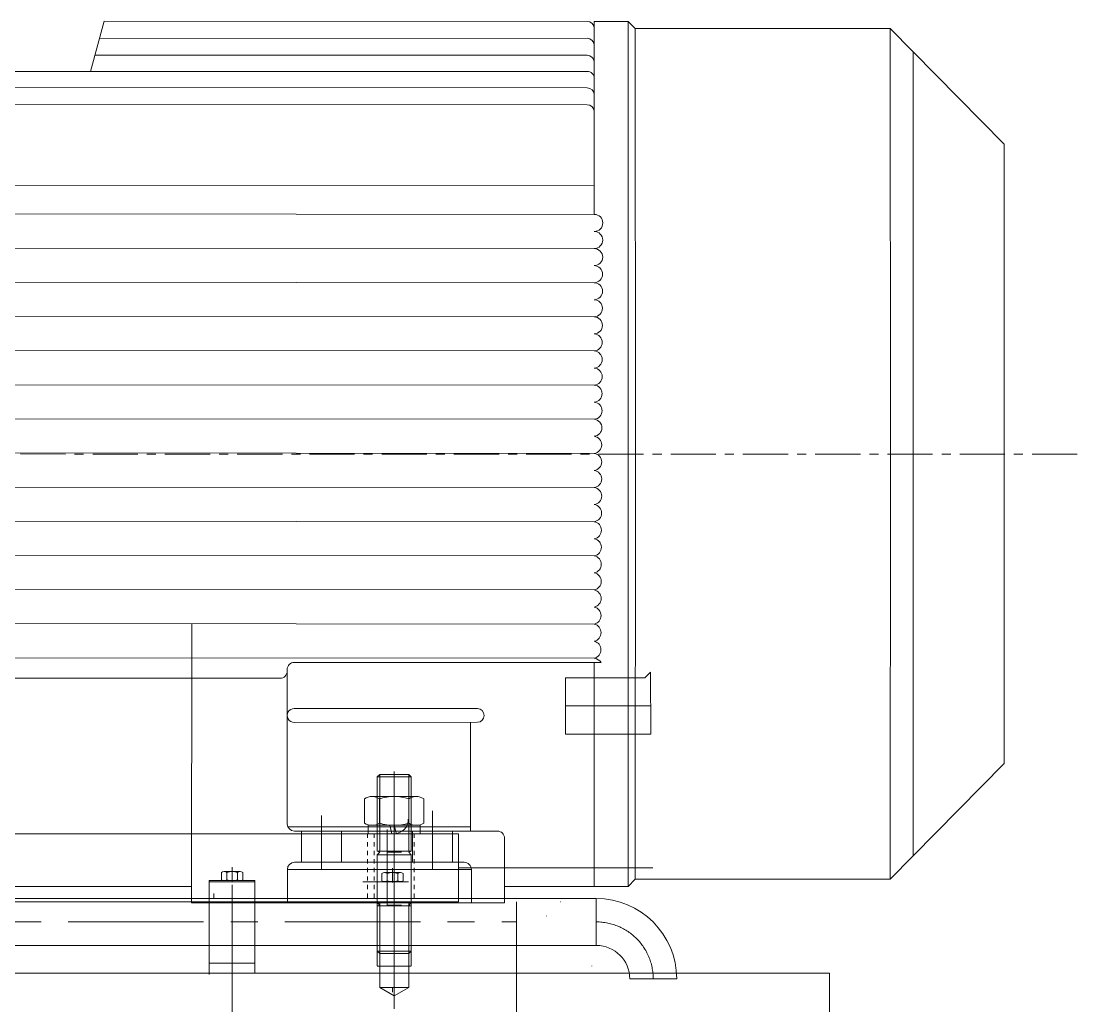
# Model space of a CAD drawing. Header units: inches. Extents: x 0 to 22015, y 0 to 16774.
# Drawn here: x 11960 to 12704, y 11271 to 11963 of the extents above; entities that cross this region are included whole.
import ezdxf

# ---------------------------------------------------------------- set-up
doc = ezdxf.new("R2010")
doc.units = ezdxf.units.IN
doc.header["$MEASUREMENT"] = 0
doc.linetypes.add('CENTER', pattern=[50.8, 31.75, -6.35, 6.35, -6.35])
doc.linetypes.add('EB_DASH', pattern=[6, 3, -3])
for name, color, linetype, lineweight in [('CAXA0', 7, 'Continuous', 5), ('CAXA1', 5, 'CENTER', 5), ('CAXA2', 6, 'EB_DASH', 5)]:
    doc.layers.add(name, color=color, linetype=linetype, lineweight=lineweight)

msp = doc.modelspace()

# ---------------------------------------------------------------- linework, layer by layer
at = {"color": 7, "lineweight": 5}
for p, q in [((12018.52, 11963.28), (12008.86, 11927.93)), ((12358.12, 11963.11), (12018.52, 11963.28)), ((12386.82, 11963.1), (12363.12, 11963.1)), ((12363.12, 11963.1), (12363.12, 11958.11)), ((12363.12, 11958.11), (12363.12, 11922.97)), ((12386.81, 11963.1), (12386.97, 11659.1)), ((12391.82, 11958.11), (12386.82, 11963.1)), ((12391.81, 11958.11), (12391.97, 11659.1)), ((12391.82, 11958.11), (12571.18, 11958.1)), ((12571.18, 11958.1), (12571.32, 11659.07)), ((12571.18, 11958.1), (12651.21, 11876.86)), ((12358.12, 11951.21), (12015.18, 11951.06)), ((12358.12, 11939.31), (12011.99, 11939.4)), ((12587.18, 11941.85), (12587.32, 11659.07)), ((11631.93, 11927.85), (12008.86, 11927.93)), ((12008.86, 11927.93), (12358.12, 11927.97)), ((12363.12, 11922.97), (12363.12, 11907.37)), ((11631.94, 11916.62), (12358.12, 11916.45)), ((12363.12, 11911.45), (12363.12, 11899.55)), ((11682.93, 11904.72), (12358.12, 11904.55)), ((12363.12, 11899.55), (12363.12, 11827.45)), ((12651.21, 11876.88), (12651.21, 11441.35)), ((12651.21, 11876.86), (12651.32, 11659.1)), ((11741.64, 11848.06), (12363.12, 11847.7)), ((11599.96, 11827.97), (12363.12, 11827.45)), ((11600.09, 11803.96), (12363.12, 11803.45)), ((11600.21, 11779.98), (12363.12, 11779.45)), ((11600.33, 11755.96), (12363.12, 11755.45)), ((11600.46, 11732.02), (12363.12, 11731.45)), ((11600.58, 11707.98), (12363.12, 11707.45)), ((12363.12, 11683.45), (11600.71, 11683.96)), ((11600.79, 11660.05), (12363.12, 11659.45)), ((12386.81, 11355.1), (12386.97, 11659.1)), ((12391.81, 11360.1), (12391.97, 11659.1)), ((12571.18, 11360.1), (12571.32, 11659.14)), ((12587.18, 11376.35), (12587.32, 11659.13)), ((11600.95, 11636.01), (12363.12, 11635.45)), ((12363.12, 11611.45), (11601.04, 11611.95)), ((11601.19, 11587.96), (12363.12, 11587.45)), ((11601.31, 11563.96), (12363.12, 11563.45)), ((11601.41, 11540.04), (12363.12, 11539.45)), ((12079.86, 11343.63), (12080.2, 11539.62)), ((11601.54, 11516.01), (12363.25, 11515.43)), ((12152.2, 11512.54), (12367.95, 11512.36)), ((12363.12, 11355.1), (12363.08, 11512.37)), ((12147.2, 11506.35), (12147.2, 11507.53)), ((12147.2, 11506.35), (12147.28, 11398.97)), ((12402.73, 11505.71), (12398.7, 11501.69)), ((12402.73, 11505.71), (12402.76, 11462.16)), ((11781.8, 11501.52), (12142.19, 11501.35)), ((12342.76, 11501.6), (12398.7, 11501.69)), ((12342.76, 11501.6), (12342.76, 11462.16)), ((12342.76, 11482.08), (12374.38, 11482.05)), ((12374.38, 11482.05), (12402.75, 11482.02)), ((12152.19, 11480.1), (12280.97, 11480.13)), ((12152.18, 11470.38), (12280.97, 11470.44)), ((12275.96, 11393.94), (12275.97, 11470.44)), ((12342.76, 11462.16), (12402.76, 11462.16)), ((12571.18, 11360.1), (12651.21, 11441.35)), ((12249.39, 11408.26), (12249.37, 11367.01)), ((12171.33, 11404.94), (12171.32, 11367.03)), ((12147.69, 11397.01), (12275.96, 11396.94)), ((12152.28, 11393.98), (12294.98, 11393.93)), ((12157.36, 11393.97), (12157.32, 11372.03)), ((12185.33, 11393.96), (12185.32, 11372.02)), ((12235.36, 11393.96), (12235.36, 11372.02)), ((12263.36, 11393.94), (12263.36, 11372.01)), ((12299.87, 11343.41), (12299.98, 11388.92)), ((12152.32, 11372.03), (12271.37, 11372)), ((12147.32, 11367.03), (12147.32, 11343.54)), ((12147.32, 11367.03), (12276.69, 11367)), ((12276.69, 11367.01), (12276.69, 11343.42)), ((12079.88, 11354.96), (11796.86, 11354.81)), ((12363.12, 11355.1), (12299.88, 11355.1)), ((12386.82, 11355.1), (12363.12, 11355.1)), ((12391.82, 11360.1), (12386.82, 11355.1)), ((12391.82, 11360.1), (12571.18, 11360.1)), ((12079.86, 11343.57), (12299.87, 11343.5))]:
    msp.add_line(p, q, dxfattribs=at)
for centre, radius, start, end in [((12358.12, 11958.11), 5, 0, 89.95398), ((12358.12, 11946.21), 5, 0, 89.95398), ((12358.12, 11934.31), 5, 0, 89.95398), ((12358.12, 11922.97), 5, 0, 90.0113), ((12358.12, 11911.45), 5, 0, 89.98335), ((12358.12, 11899.55), 5, 0, 89.98335), ((12363.11, 11821.45), 6, 270.05916, 89.94084), ((12363.01, 11809.45), 6, 271.01785, 88.98215), ((12363, 11797.45), 6, 271.11536, 88.88464), ((12362.95, 11785.45), 6, 271.62786, 88.37214), ((12362.92, 11773.45), 6, 271.92691, 88.07309), ((12362.85, 11761.45), 6.01, 272.58671, 87.41329), ((12362.82, 11749.45), 6.01, 272.83188, 87.16812), ((12362.71, 11737.45), 6.01, 273.92038, 86.07962), ((12362.66, 11725.45), 6.02, 274.39171, 85.60829), ((12362.62, 11713.45), 6.02, 274.79548, 85.20452), ((12362.58, 11701.45), 6.02, 275.15757, 84.84243), ((12362.51, 11689.45), 6.03, 275.80491, 84.19509), ((12362.44, 11677.45), 6.04, 276.44537, 83.55463), ((12362.34, 11665.45), 6.05, 277.42214, 82.57786), ((12362.34, 11653.45), 6.05, 277.3647, 82.6353), ((12362.24, 11641.45), 6.06, 278.32033, 81.67967), ((12362.25, 11629.45), 6.06, 278.20876, 81.79124), ((12362.18, 11617.45), 6.07, 278.90353, 81.09647), ((12362.05, 11605.45), 6.09, 280.06825, 79.93175), ((12361.97, 11593.45), 6.11, 280.84335, 79.15665), ((12361.94, 11581.45), 6.11, 281.07139, 78.92861), ((12361.89, 11569.45), 6.13, 281.61595, 78.38405), ((12361.8, 11557.45), 6.14, 282.35998, 77.64002), ((12361.7, 11545.45), 6.17, 283.29584, 76.70416), ((12361.66, 11533.45), 6.17, 283.6325, 76.3675), ((12361.59, 11521.45), 6.19, 284.33919, 75.66081), ((12152.2, 11507.54), 5, 89.95421, 180.04544), ((12362.17, 11508.64), 6.88, 32.75034, 82.03611), ((12142.2, 11506.35), 5, 269.97372, 0.04544), ((12152.06, 11475.24), 4.86, 88.51447, 271.41163), ((12280.83, 11475.29), 4.85, 271.63307, 88.34222), ((12152.28, 11398.98), 5, 180.0738, 269.97655), ((12294.98, 11388.93), 5, 359.8529, 89.98338), ((12152.32, 11367.03), 5, 89.98425, 179.98342), ((12271.69, 11367.01), 5, 359.98342, 89.98425)]:
    msp.add_arc(centre, radius, start, end, dxfattribs=at)
at = {"layer": 'CAXA0', "color": 7, "linetype": 'Continuous', "lineweight": 5}
for p, q in [((12210.43, 11432.03), (12212.23, 11433.83)), ((12234.43, 11432.03), (12210.43, 11432.03)), ((12210.43, 11432.03), (12210.43, 11379.83)), ((12212.23, 11379.83), (12212.23, 11433.83)), ((12232.63, 11433.83), (12212.23, 11433.83)), ((12232.63, 11379.83), (12232.63, 11433.83)), ((12234.43, 11432.03), (12232.63, 11433.83)), ((12234.43, 11379.83), (12234.43, 11432.03)), ((12201.59, 11399.59), (12201.59, 11416.73)), ((12237.97, 11418.26), (12206.79, 11418.26)), ((12211.99, 11416.73), (12211.99, 11399.59)), ((12232.77, 11416.73), (12232.77, 11399.59)), ((12243.16, 11399.59), (12243.16, 11416.73)), ((12204.18, 11398.06), (12240.68, 11398.06)), ((12204.18, 11392.06), (12204.18, 11398.06)), ((12237.97, 11398.06), (12206.79, 11398.06)), ((12220.88, 11392.06), (12219.27, 11398.06)), ((12223.78, 11392.83), (12222.38, 11398.06)), ((12223.99, 11392.06), (12223.78, 11392.83)), ((12240.68, 11392.06), (12240.68, 11398.06)), ((11652.72, 11392.12), (12267.72, 11392.12)), ((12204.18, 11392.06), (12240.68, 11392.06)), ((12267.72, 11392.12), (12267.72, 11344.12)), ((12210.43, 11379.83), (12234.43, 11379.83)), ((12210.43, 11379.83), (12212.23, 11379.21)), ((12210.43, 11377.33), (12212.23, 11379.21)), ((12210.43, 11343.83), (12210.43, 11377.33)), ((12210.43, 11377.33), (12234.43, 11377.33)), ((12227.53, 11379.21), (12217.33, 11379.21)), ((12234.43, 11379.83), (12232.63, 11379.21)), ((12234.43, 11377.33), (12232.63, 11379.21)), ((12234.43, 11377.33), (12234.43, 11343.83)), ((12100.93, 11359.72), (12100.93, 11364.91)), ((12102.81, 11365.52), (12114.06, 11365.52)), ((12104.68, 11364.91), (12104.68, 11359.72)), ((12112.19, 11364.91), (12112.19, 11359.72)), ((12115.94, 11359.72), (12115.94, 11364.91)), ((12213.79, 11359.04), (12213.79, 11364.24)), ((12215.67, 11364.84), (12226.93, 11364.84)), ((12217.55, 11364.24), (12217.55, 11359.04)), ((12225.05, 11364.24), (12225.05, 11359.04)), ((12228.81, 11359.04), (12228.81, 11364.24)), ((12267.72, 11368.12), (12404.31, 11368.12)), ((12092.43, 11359.12), (12092.43, 11293.21)), ((12092.43, 11359.12), (12124.43, 11359.12)), ((12092.43, 11359.12), (12092.43, 11294.12)), ((12092.43, 11358.21), (12124.43, 11358.21)), ((12102.81, 11359.12), (12114.06, 11359.12)), ((12124.43, 11359.12), (12124.43, 11294.12)), ((12200.43, 11358.21), (12232.43, 11358.21)), ((12215.67, 11358.44), (12226.93, 11358.44)), ((12364.53, 11346.61), (11525.33, 11346.61)), ((11642.72, 11344.11), (12252.92, 11344.11)), ((11652.72, 11344.12), (12267.72, 11344.12)), ((11692.43, 11344.12), (12192.87, 11344.12)), ((12234.43, 11344.11), (12210.43, 11344.11)), ((12210.43, 11344.11), (12210.43, 11299.16)), ((12234.43, 11343.83), (12210.43, 11343.83)), ((12212.23, 11341.96), (12210.43, 11343.83)), ((12210.43, 11341.33), (12212.23, 11341.96)), ((12210.43, 11341.33), (12234.43, 11341.33)), ((12210.43, 11341.33), (12210.43, 11309.63)), ((12212.23, 11344.11), (12212.23, 11284.11)), ((12212.23, 11309.63), (12212.23, 11341.33)), ((12227.53, 11341.96), (12217.33, 11341.96)), ((12232.63, 11344.11), (12232.63, 11284.11)), ((12232.63, 11341.96), (12234.43, 11343.83)), ((12234.43, 11341.33), (12232.63, 11341.96)), ((12232.63, 11309.63), (12232.63, 11341.33)), ((12234.43, 11344.11), (12234.43, 11299.16)), ((12234.43, 11309.63), (12234.43, 11341.33)), ((12308.43, 11344.11), (12308.43, 10839.12)), ((12364.38, 11346.61), (12364.38, 11313.61)), ((12364.53, 11313.61), (11525.33, 11313.61)), ((12210.43, 11309.63), (12234.43, 11309.63)), ((12212.23, 11307.83), (12210.43, 11309.63)), ((12212.23, 11309.63), (12212.23, 11307.83)), ((12232.63, 11307.83), (12212.23, 11307.83)), ((12232.63, 11309.63), (12232.63, 11307.83)), ((12232.63, 11307.83), (12234.43, 11309.63)), ((12124.43, 11301.12), (12092.43, 11301.12)), ((12234.43, 11299.11), (12210.43, 11299.11)), ((12308.43, 11294.12), (10758.43, 11294.12)), ((12308.43, 11294.12), (12528.43, 11294.12)), ((12388.03, 11290.11), (12421.03, 11290.11)), ((12528.43, 11294.12), (12528.43, 10849.12)), ((12232.63, 11284.11), (12212.23, 11284.11)), ((12212.23, 11284.11), (12222.43, 11278.23)), ((12232.63, 11284.11), (12222.43, 11278.23))]:
    msp.add_line(p, q, dxfattribs=at)
for centre, radius, start, end in [((12206.79, 11408.68), 9.57, 57.13277, 122.86723), ((12222.38, 11382.26), 36, 73.22135, 106.77865), ((12237.97, 11408.68), 9.57, 57.13277, 122.86723), ((12206.79, 11407.63), 9.57, 237.13277, 302.86723), ((12222.38, 11434.06), 36, 253.22135, 286.77865), ((12222.32, 11402.06), 10, 270, 1.76098), ((12237.97, 11407.63), 9.57, 237.13277, 302.86723), ((12102.81, 11362.29), 3.23, 54.42999, 125.57001), ((12108.43, 11353.52), 12, 71.77609, 108.22391), ((12114.06, 11362.29), 3.23, 54.42999, 125.57001), ((12215.67, 11361.62), 3.23, 54.42999, 125.57001), ((12221.3, 11352.84), 12, 71.77609, 108.22391), ((12226.93, 11361.62), 3.23, 54.42999, 125.57001), ((12102.81, 11362.34), 3.23, 234.42999, 305.57001), ((12108.43, 11371.12), 12, 251.77609, 288.22391), ((12114.06, 11362.34), 3.23, 234.42999, 305.57001), ((12215.67, 11361.67), 3.23, 234.42999, 305.57001), ((12221.3, 11370.44), 12, 251.77609, 288.22391), ((12226.93, 11361.67), 3.23, 234.42999, 305.57001), ((12364.53, 11290.11), 56.5, 0, 90), ((12364.53, 11290.11), 23.5, 0, 90)]:
    msp.add_arc(centre, radius, start, end, dxfattribs=at)
at = {"layer": 'CAXA1', "lineweight": 5}
for p, q in [((11299.24, 11659.11), (12703.77, 11658.93)), ((12442.45, 11659.15), (12442.45, 11659.15)), ((12458.45, 11659.14), (12458.45, 11659.14)), ((12522.45, 11659.11), (12522.45, 11659.11))]:
    msp.add_line(p, q, dxfattribs=at)
at = {"layer": 'CAXA1', "linetype": 'CENTER', "lineweight": 5, "ltscale": 3}
for p, q in [((12222.43, 11305.83), (12222.43, 11435.83)), ((12222.38, 11396.53), (12222.38, 11421.26)), ((12222.43, 11389.06), (12222.43, 11401.06)), ((12217.58, 11395.12), (12217.58, 11341.12)), ((12222.43, 11395.12), (12222.43, 11341.12)), ((12108.43, 11358.51), (12108.43, 11368.52)), ((12108.43, 11260.91), (12108.43, 11364.74)), ((12221.3, 11357.84), (12221.3, 11367.84)), ((12095.59, 11350.11), (12095.59, 11347.11)), ((12222.43, 11347.11), (12222.43, 11275.23)), ((12339.4, 11344.26), (12339.4, 11344.11)), ((12339.4, 11344.11), (12339.55, 11344.11)), ((12329.4, 11334.27), (12329.4, 11334.12)), ((12329.4, 11334.26), (12329.4, 11334.11)), ((12329.4, 11334.12), (12329.55, 11334.12)), ((12329.4, 11334.11), (12329.55, 11334.11)), ((11231.2, 11330.11), (12308.43, 11330.11)), ((12361.3, 11299.26), (12361.3, 11299.11)), ((12361.3, 11299.26), (12361.3, 11299.11)), ((12361.3, 11299.11), (12361.45, 11299.11)), ((12361.3, 11299.11), (12361.45, 11299.11)), ((12221.28, 11284.13), (12221.28, 11280.68)), ((12222.43, 11278.23), (12222.43, 11269.12))]:
    msp.add_line(p, q, dxfattribs=at)
msp.add_arc((12364.53, 11290.11), 40, 0, 90, dxfattribs=at)
at = {"layer": 'CAXA2', "color": 7, "lineweight": 5}
for p, q in [((12203.58, 11392.12), (12203.58, 11344.12)), ((12208.43, 11392.12), (12208.43, 11344.12)), ((12236.43, 11392.12), (12236.43, 11344.12))]:
    msp.add_line(p, q, dxfattribs=at)

doc.saveas('drawing.dxf')
